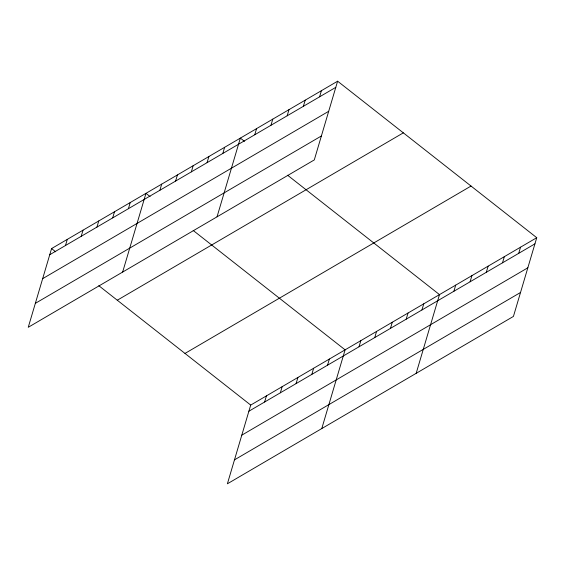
<?xml version="1.0" encoding="UTF-8"?>
<svg xmlns="http://www.w3.org/2000/svg" width="565" height="565" viewBox="0 0 565 565"><rect width="100%" height="100%" fill="white"/><g stroke="black" fill="none" stroke-linecap="round" stroke-linejoin="round"><path stroke-width="0.85" d="M337.616 81.198L51.57 248.572L28.25 327.297L314.295 159.923L337.616 81.198L536.75 237.703L513.43 316.428L227.384 483.802L250.705 405.077L536.75 237.703M65.484 245.514L67.299 239.369M81.212 236.304L83.034 230.16M96.947 227.102L98.769 220.957M112.682 217.892L114.497 211.755M128.41 208.69L130.233 202.545M122.647 272.062L145.968 193.343L150.071 196.571M159.881 190.278L161.696 184.134M175.609 181.068L177.431 174.931M191.344 171.866L193.159 165.722M207.072 162.656L208.895 156.519M222.808 153.454L224.63 147.31M217.038 216.826L240.358 138.107L244.468 141.335M254.751 134.76L256.567 128.622M270.96 125.275L272.782 119.137M287.168 115.797L288.99 109.652M303.377 106.312L305.199 100.167M319.585 96.827L321.407 90.683M264.618 402.012L266.433 395.874M280.346 392.809L282.168 386.665M296.081 383.6L297.903 377.462M311.816 374.397L313.632 368.253M327.545 365.195L329.367 359.05M321.782 428.567L345.095 349.841L193.195 230.464M359.015 346.783L360.83 340.639M374.743 337.573L376.565 331.436M390.479 328.371L392.294 322.227M406.207 319.161L408.029 313.024M421.942 309.959L423.764 303.815M416.172 373.331L439.492 294.612L287.592 175.228M453.886 291.265L455.701 285.127M470.094 281.78L471.909 275.642M486.303 272.295L488.125 266.157M502.511 262.81L504.333 256.672M518.719 253.325L520.542 247.188M49.748 254.716L335.794 87.342M42.657 278.665L328.703 111.291M35.348 303.349L321.393 135.967M117.28 300.22L403.332 132.846M184.988 353.436L471.033 186.055M248.882 411.221L534.928 243.847M241.792 435.17L527.837 267.796M234.482 459.854L520.527 292.472M51.57 248.572L55.674 251.799M98.804 285.692L250.705 405.077"/></g></svg>
